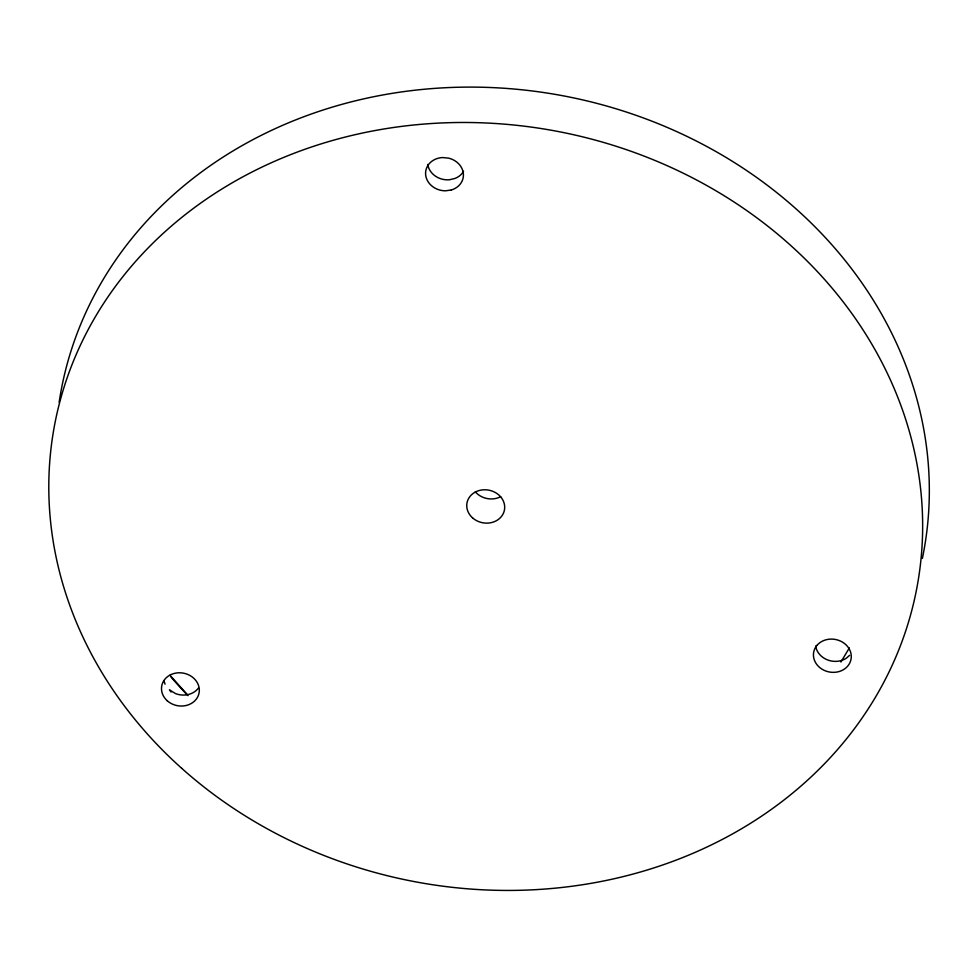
<?xml version="1.0" encoding="UTF-8"?>
<svg xmlns="http://www.w3.org/2000/svg" width="978" height="978" viewBox="0 0 978 978"><rect width="100%" height="100%" fill="white"/><g stroke="black" fill="none" stroke-linecap="round" stroke-linejoin="round"><path stroke-width="1.47" d="M849.344 647.925L840.909 662.008M849.576 655.358L846.422 658.133A19.01 16.553 10.7 0 1 837.327 661.299L835.322 661.385A19.01 16.553 10.7 0 1 815.652 646.018M451.335 189.976L453.132 189.353A19.01 16.553 10.7 0 0 463.279 172.91A19.01 16.553 10.7 0 0 448.609 158.143L442.606 157.556A19.01 16.553 10.7 0 0 431.738 161.333L430.332 162.531A19.01 16.553 10.7 0 0 426.078 177.201L426.652 178.925A19.01 16.553 10.7 0 0 445.393 190.82L451.286 190.001M187.104 694.392L171.248 676.654A19.01 16.553 10.7 0 1 169.927 675.26M171.101 692.045L169.451 689.881L175.49 693.573A19.01 16.553 10.7 0 0 181.37 694.967L183.387 695.065A19.01 16.553 10.7 0 0 189.28 694.246L191.126 693.598A19.01 16.553 10.7 0 0 198.473 688.023M165.074 684.148L163.888 680.664M59.145 402.288A438.755 381.872 10.7 0 1 559.428 95.123A438.755 381.872 10.7 0 1 922.376 558.401M187.984 695.639A409.501 356.42 10.7 0 1 171.089 677.118M500.687 496.677A19.059 16.589 10.7 0 1 491.188 498.951L489.171 498.853A19.059 16.589 10.7 0 1 478.095 494.489L476.616 493.218A19.059 16.589 10.7 0 1 475.296 491.812M463.548 171.321A19.01 16.553 10.7 0 1 455.198 178.375L449.464 179.756A19.01 16.553 10.7 0 1 427.789 164.475M816.936 645.394L815.848 646.849A19.01 16.553 10.7 0 0 824.124 670.321A19.01 16.553 10.7 0 0 849.882 662.791A19.01 16.553 10.7 0 0 838.415 640.248L836.471 639.685A19.01 16.553 10.7 0 0 816.936 645.394M181.786 768.39A438.755 381.872 10.7 0 0 909.528 618.634A438.755 381.872 10.7 0 0 365.87 132.336A438.755 381.872 10.7 0 0 181.786 768.39M472.521 517.839A19.059 16.589 10.7 0 0 504.135 511.323A19.059 16.589 10.7 0 0 480.516 490.198A19.059 16.589 10.7 0 0 472.521 517.839M167.25 700.774A19.01 16.553 10.7 0 0 198.766 694.246A19.01 16.553 10.7 0 0 175.184 673.206A19.01 16.553 10.7 0 0 167.25 700.774"/></g></svg>
